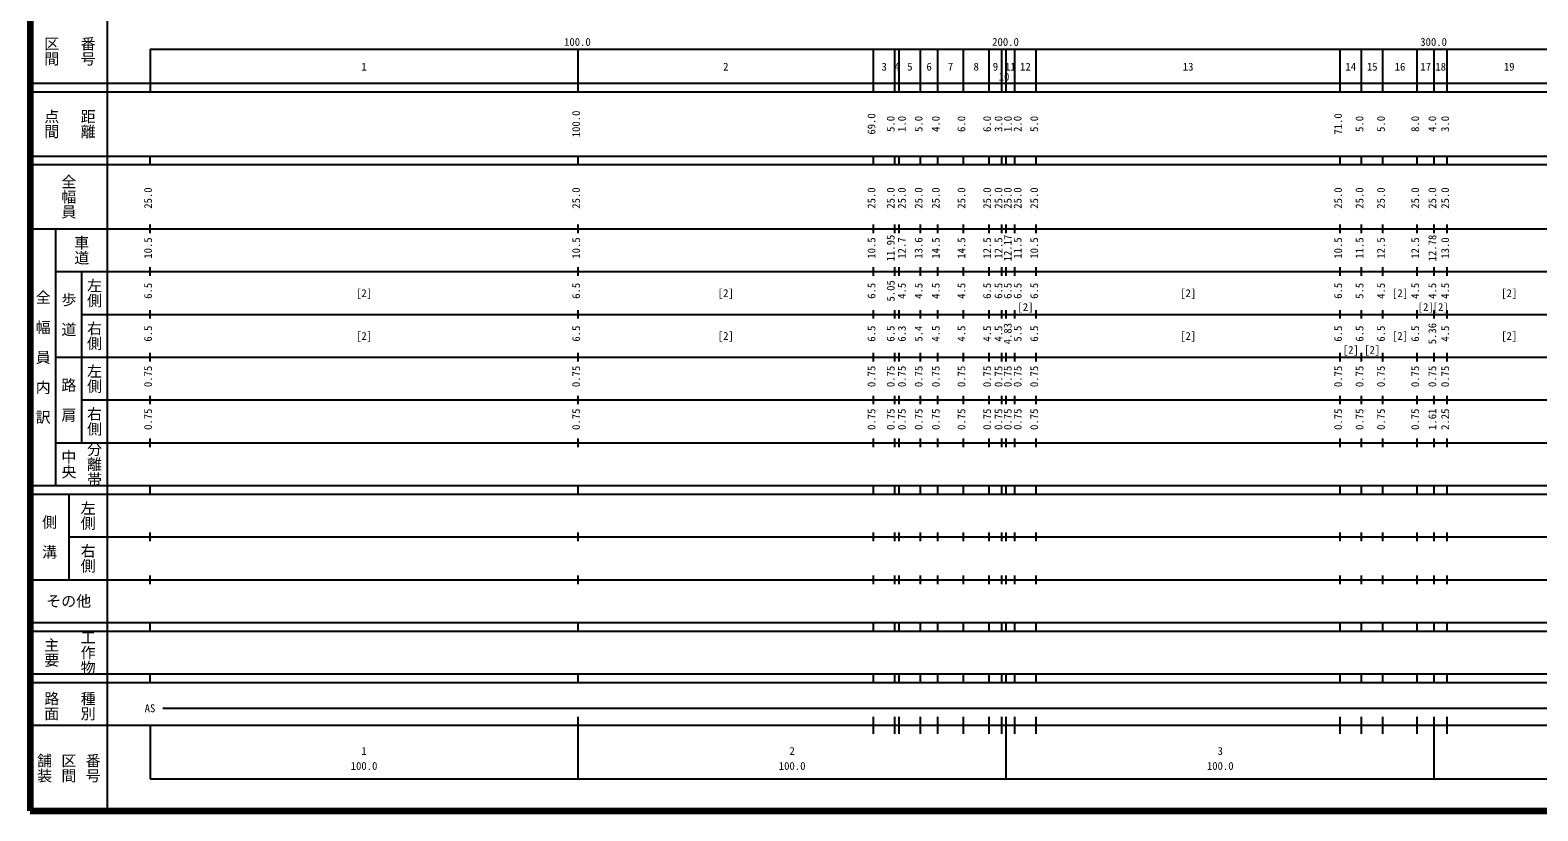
# Model space of a CAD drawing. Units: millimetres on the paper, enlarged 1000 times. Extents: x 40000 to 2497683, y 20000 to 1480199.
# Drawn here: x 40000 to 392194, y 20000 to 202409 of the extents above; entities that cross this region are included whole.
import ezdxf
from ezdxf.enums import TextEntityAlignment as Align

# ---------------------------------------------------------------- set-up
doc = ezdxf.new("R2010")
doc.units = ezdxf.units.MM
doc.header["$LTSCALE"] = 1000
doc.layers.add('M-TTL', color=2, linetype='Continuous', lineweight=140)
doc.layers.add('M-TTL-BAND', color=7, linetype='Continuous', lineweight=25)
doc.styles.add('@ＭＳ ゴシック', font='')
doc.styles.add('ＭＳ ゴシック', font='')
doc.styles.get('@ＭＳ ゴシック').set_extended_font_data('@MS Gothic')
doc.styles.get('ＭＳ ゴシック').set_extended_font_data('MS Gothic')

msp = doc.modelspace()

# ---------------------------------------------------------------- linework, layer by layer
at = {"layer": 'M-TTL'}
for p, q in [((40000, 380000), (40000, 20000)), ((40000, 20000), (680000, 20000))]:
    msp.add_line(p, q, dxfattribs=at)
at = {"layer": 'M-TTL-BAND'}
for p, q in [((58000, 370000), (58000, 20000)), ((68000, 198000), (579000, 198000)), ((68000, 198000), (68000, 188000)), ((168000, 188000), (168000, 198000)), ((237000, 188000), (237000, 198000)), ((242000, 188000), (242000, 198000)), ((243000, 188000), (243000, 198000)), ((248000, 188000), (248000, 198000)), ((252000, 188000), (252000, 198000)), ((258000, 188000), (258000, 198000)), ((264000, 188000), (264000, 198000)), ((267000, 188000), (267000, 198000)), ((268000, 188000), (268000, 198000)), ((270000, 188000), (270000, 198000)), ((275000, 188000), (275000, 198000)), ((346000, 188000), (346000, 198000)), ((351000, 188000), (351000, 198000)), ((356000, 188000), (356000, 198000)), ((364000, 188000), (364000, 198000)), ((368000, 188000), (368000, 198000)), ((371000, 188000), (371000, 198000)), ((40000, 190000), (579000, 190000)), ((40000, 188000), (579000, 188000)), ((40000, 173000), (579000, 173000)), ((68000, 171000), (68000, 173000)), ((168000, 171000), (168000, 173000)), ((237000, 171000), (237000, 173000)), ((242000, 171000), (242000, 173000)), ((243000, 171000), (243000, 173000)), ((248000, 171000), (248000, 173000)), ((252000, 171000), (252000, 173000)), ((258000, 171000), (258000, 173000)), ((264000, 171000), (264000, 173000)), ((267000, 171000), (267000, 173000)), ((268000, 171000), (268000, 173000)), ((270000, 171000), (270000, 173000)), ((275000, 171000), (275000, 173000)), ((346000, 171000), (346000, 173000)), ((351000, 171000), (351000, 173000)), ((356000, 171000), (356000, 173000)), ((364000, 171000), (364000, 173000)), ((368000, 171000), (368000, 173000)), ((371000, 171000), (371000, 173000)), ((40000, 171000), (579000, 171000)), ((40000, 156000), (579000, 156000)), ((46000, 96000), (46000, 156000)), ((68000, 155000), (68000, 157000)), ((168000, 155000), (168000, 157000)), ((237000, 155000), (237000, 157000)), ((242000, 155000), (242000, 157000)), ((243000, 155000), (243000, 157000)), ((248000, 155000), (248000, 157000)), ((252000, 155000), (252000, 157000)), ((258000, 155000), (258000, 157000)), ((264000, 155000), (264000, 157000)), ((267000, 155000), (267000, 157000)), ((268000, 155000), (268000, 157000)), ((270000, 155000), (270000, 157000)), ((275000, 155000), (275000, 157000)), ((346000, 155000), (346000, 157000)), ((351000, 155000), (351000, 157000)), ((356000, 155000), (356000, 157000)), ((364000, 155000), (364000, 157000)), ((368000, 155000), (368000, 157000)), ((371000, 155000), (371000, 157000)), ((46000, 146000), (579000, 146000)), ((52000, 146000), (52000, 106000)), ((68000, 145000), (68000, 147000)), ((168000, 145000), (168000, 147000)), ((237000, 145000), (237000, 147000)), ((242000, 145000), (242000, 147000)), ((243000, 145000), (243000, 147000)), ((248000, 145000), (248000, 147000)), ((252000, 145000), (252000, 147000)), ((258000, 145000), (258000, 147000)), ((264000, 145000), (264000, 147000)), ((267000, 145000), (267000, 147000)), ((268000, 145000), (268000, 147000)), ((270000, 145000), (270000, 147000)), ((275000, 145000), (275000, 147000)), ((346000, 145000), (346000, 147000)), ((351000, 145000), (351000, 147000)), ((356000, 145000), (356000, 147000)), ((364000, 145000), (364000, 147000)), ((368000, 145000), (368000, 147000)), ((371000, 145000), (371000, 147000)), ((52000, 136000), (579000, 136000)), ((68000, 135000), (68000, 137000)), ((168000, 135000), (168000, 137000)), ((237000, 135000), (237000, 137000)), ((242000, 135000), (242000, 137000)), ((243000, 135000), (243000, 137000)), ((248000, 135000), (248000, 137000)), ((252000, 135000), (252000, 137000)), ((258000, 135000), (258000, 137000)), ((264000, 135000), (264000, 137000)), ((267000, 135000), (267000, 137000)), ((268000, 135000), (268000, 137000)), ((270000, 135000), (270000, 137000)), ((275000, 135000), (275000, 137000)), ((346000, 135000), (346000, 137000)), ((351000, 135000), (351000, 137000)), ((356000, 135000), (356000, 137000)), ((364000, 135000), (364000, 137000)), ((368000, 135000), (368000, 137000)), ((371000, 135000), (371000, 137000)), ((68000, 125000), (68000, 127000)), ((168000, 125000), (168000, 127000)), ((237000, 125000), (237000, 127000)), ((242000, 125000), (242000, 127000)), ((243000, 125000), (243000, 127000)), ((248000, 125000), (248000, 127000)), ((252000, 125000), (252000, 127000)), ((258000, 125000), (258000, 127000)), ((264000, 125000), (264000, 127000)), ((267000, 125000), (267000, 127000)), ((268000, 125000), (268000, 127000)), ((270000, 125000), (270000, 127000)), ((275000, 125000), (275000, 127000)), ((346000, 125000), (346000, 127000)), ((351000, 125000), (351000, 127000)), ((356000, 125000), (356000, 127000)), ((364000, 125000), (364000, 127000)), ((368000, 125000), (368000, 127000)), ((371000, 125000), (371000, 127000)), ((46000, 126000), (579000, 126000)), ((68000, 115000), (68000, 117000)), ((168000, 115000), (168000, 117000)), ((237000, 115000), (237000, 117000)), ((242000, 115000), (242000, 117000)), ((243000, 115000), (243000, 117000)), ((248000, 115000), (248000, 117000)), ((252000, 115000), (252000, 117000)), ((258000, 115000), (258000, 117000)), ((264000, 115000), (264000, 117000)), ((267000, 115000), (267000, 117000)), ((268000, 115000), (268000, 117000)), ((270000, 115000), (270000, 117000)), ((275000, 115000), (275000, 117000)), ((346000, 115000), (346000, 117000)), ((351000, 115000), (351000, 117000)), ((356000, 115000), (356000, 117000)), ((364000, 115000), (364000, 117000)), ((368000, 115000), (368000, 117000)), ((371000, 115000), (371000, 117000)), ((52000, 116000), (579000, 116000)), ((46000, 106000), (579000, 106000)), ((68000, 105000), (68000, 107000)), ((168000, 105000), (168000, 107000)), ((237000, 105000), (237000, 107000)), ((242000, 105000), (242000, 107000)), ((243000, 105000), (243000, 107000)), ((248000, 105000), (248000, 107000)), ((252000, 105000), (252000, 107000)), ((258000, 105000), (258000, 107000)), ((264000, 105000), (264000, 107000)), ((267000, 105000), (267000, 107000)), ((268000, 105000), (268000, 107000)), ((270000, 105000), (270000, 107000)), ((275000, 105000), (275000, 107000)), ((346000, 105000), (346000, 107000)), ((351000, 105000), (351000, 107000)), ((356000, 105000), (356000, 107000)), ((364000, 105000), (364000, 107000)), ((368000, 105000), (368000, 107000)), ((371000, 105000), (371000, 107000)), ((40000, 96000), (579000, 96000)), ((68000, 94000), (68000, 96000)), ((168000, 94000), (168000, 96000)), ((237000, 94000), (237000, 96000)), ((242000, 94000), (242000, 96000)), ((243000, 94000), (243000, 96000)), ((248000, 94000), (248000, 96000)), ((252000, 94000), (252000, 96000)), ((258000, 94000), (258000, 96000)), ((264000, 94000), (264000, 96000)), ((267000, 94000), (267000, 96000)), ((268000, 94000), (268000, 96000)), ((270000, 94000), (270000, 96000)), ((275000, 94000), (275000, 96000)), ((346000, 94000), (346000, 96000)), ((351000, 94000), (351000, 96000)), ((356000, 94000), (356000, 96000)), ((364000, 94000), (364000, 96000)), ((368000, 94000), (368000, 96000)), ((371000, 94000), (371000, 96000)), ((40000, 94000), (579000, 94000)), ((49000, 94000), (49000, 74000)), ((68000, 83000), (68000, 85000)), ((168000, 83000), (168000, 85000)), ((237000, 83000), (237000, 85000)), ((242000, 83000), (242000, 85000)), ((243000, 83000), (243000, 85000)), ((248000, 83000), (248000, 85000)), ((252000, 83000), (252000, 85000)), ((258000, 83000), (258000, 85000)), ((264000, 83000), (264000, 85000)), ((267000, 83000), (267000, 85000)), ((268000, 83000), (268000, 85000)), ((270000, 83000), (270000, 85000)), ((275000, 83000), (275000, 85000)), ((346000, 83000), (346000, 85000)), ((351000, 83000), (351000, 85000)), ((356000, 83000), (356000, 85000)), ((364000, 83000), (364000, 85000)), ((368000, 83000), (368000, 85000)), ((371000, 83000), (371000, 85000)), ((49000, 84000), (579000, 84000)), ((40000, 74000), (579000, 74000)), ((68000, 73000), (68000, 75000)), ((168000, 73000), (168000, 75000)), ((237000, 73000), (237000, 75000)), ((242000, 73000), (242000, 75000)), ((243000, 73000), (243000, 75000)), ((248000, 73000), (248000, 75000)), ((252000, 73000), (252000, 75000)), ((258000, 73000), (258000, 75000)), ((264000, 73000), (264000, 75000)), ((267000, 73000), (267000, 75000)), ((268000, 73000), (268000, 75000)), ((270000, 73000), (270000, 75000)), ((275000, 73000), (275000, 75000)), ((346000, 73000), (346000, 75000)), ((351000, 73000), (351000, 75000)), ((356000, 73000), (356000, 75000)), ((364000, 73000), (364000, 75000)), ((368000, 73000), (368000, 75000)), ((371000, 73000), (371000, 75000)), ((40000, 64000), (579000, 64000)), ((68000, 62000), (68000, 64000)), ((168000, 62000), (168000, 64000)), ((237000, 62000), (237000, 64000)), ((242000, 62000), (242000, 64000)), ((243000, 62000), (243000, 64000)), ((248000, 62000), (248000, 64000)), ((252000, 62000), (252000, 64000)), ((258000, 62000), (258000, 64000)), ((264000, 62000), (264000, 64000)), ((267000, 62000), (267000, 64000)), ((268000, 62000), (268000, 64000)), ((270000, 62000), (270000, 64000)), ((275000, 62000), (275000, 64000)), ((346000, 62000), (346000, 64000)), ((351000, 62000), (351000, 64000)), ((356000, 62000), (356000, 64000)), ((364000, 62000), (364000, 64000)), ((368000, 62000), (368000, 64000)), ((371000, 62000), (371000, 64000)), ((40000, 62000), (579000, 62000)), ((40000, 52000), (579000, 52000)), ((40000, 50000), (579000, 50000)), ((68000, 50000), (68000, 52000)), ((168000, 50000), (168000, 52000)), ((237000, 50000), (237000, 52000)), ((242000, 50000), (242000, 52000)), ((243000, 50000), (243000, 52000)), ((248000, 50000), (248000, 52000)), ((252000, 50000), (252000, 52000)), ((258000, 50000), (258000, 52000)), ((264000, 50000), (264000, 52000)), ((267000, 50000), (267000, 52000)), ((268000, 50000), (268000, 52000)), ((270000, 50000), (270000, 52000)), ((275000, 50000), (275000, 52000)), ((346000, 50000), (346000, 52000)), ((351000, 50000), (351000, 52000)), ((356000, 50000), (356000, 52000)), ((364000, 50000), (364000, 52000)), ((368000, 50000), (368000, 52000)), ((371000, 50000), (371000, 52000)), ((71000, 44000), (556000, 44000)), ((40000, 40000), (579000, 40000)), ((68000, 40000), (68000, 27500)), ((168000, 27500), (168000, 42000)), ((237000, 38000), (237000, 42000)), ((242000, 38000), (242000, 42000)), ((243000, 38000), (243000, 42000)), ((248000, 38000), (248000, 42000)), ((252000, 38000), (252000, 42000)), ((258000, 38000), (258000, 42000)), ((264000, 38000), (264000, 42000)), ((267000, 38000), (267000, 42000)), ((268000, 27500), (268000, 42000)), ((270000, 38000), (270000, 42000)), ((275000, 38000), (275000, 42000)), ((346000, 38000), (346000, 42000)), ((351000, 38000), (351000, 42000)), ((356000, 38000), (356000, 42000)), ((364000, 38000), (364000, 42000)), ((368000, 27500), (368000, 42000)), ((371000, 38000), (371000, 42000)), ((68000, 27500), (579000, 27500))]:
    msp.add_line(p, q, dxfattribs=at)

# ---------------------------------------------------------------- texts
at = {"layer": 'M-TTL-BAND', "style": '@ＭＳ ゴシック'}
for s, p in [('番号', (53500, 197500)), ('区間', (45000, 197500)), ('点間', (45000, 180500)), ('距離', (53500, 180500)), ('全幅員', (49000, 163500)), ('車道', (52000, 151000)), ('全\u3000幅\u3000員\u3000内\u3000訳', (43000, 126000)), ('歩\u3000道', (49000, 136000)), ('左側', (55000, 141000)), ('右側', (55000, 131000)), ('左側', (55000, 121000)), ('路\u3000肩', (49000, 116000)), ('右側', (55000, 111000)), ('分離帯', (55000, 101000)), ('中央', (49000, 101000)), ('左側', (53500, 89000)), ('側\u3000溝', (44500, 84000)), ('右側', (53500, 79000)), ('主要', (45000, 57000)), ('工作物', (53500, 57000)), ('路面', (45000, 44500)), ('種別', (53500, 44500)), ('舗装', (43333, 30000)), ('区間', (49000, 30000)), ('番号', (54667, 30000))]:
    msp.add_text(s, height=2566, rotation=270, dxfattribs=at).set_placement(p, align=Align.MIDDLE_CENTER)
at = {"layer": 'M-TTL-BAND', "style": 'ＭＳ ゴシック'}
for s, p in [('100.0', (167844, 198195)), ('200.0', (267844, 198195)), ('300.0', (367844, 198195)), ('1', (118000, 192405)), ('2', (202500, 192405)), ('3', (239500, 192405)), ('4', (242500, 192405)), ('5', (245500, 192405)), ('6', (250000, 192405)), ('7', (255000, 192405)), ('8', (261000, 192405)), ('9', (265500, 192405)), ('11', (269000, 192405)), ('12', (272500, 192405)), ('13', (310500, 192405)), ('14', (348500, 192405)), ('15', (353500, 192405)), ('16', (360000, 192405)), ('17', (366000, 192405)), ('18', (369500, 192405)), ('19', (385500, 192405)), ('10', (267500, 190066)), ('[2]', (118000, 139500)), ('[2]', (202500, 139500)), ('[2]', (310500, 139500)), ('[2]', (360000, 139500)), ('[2]', (385500, 139500)), ('[2]', (272500, 136243)), ('[2]', (366000, 136243)), ('[2]', (369500, 136243)), ('[2]', (118000, 129500)), ('[2]', (202500, 129500)), ('[2]', (310500, 129500)), ('[2]', (360000, 129500)), ('[2]', (385500, 129500)), ('[2]', (348500, 126243)), ('[2]', (353500, 126243)), ('AS', (68000, 42500)), ('1', (118000, 32523)), ('2', (218000, 32523)), ('3', (318000, 32523)), ('100.0', (118000, 29033)), ('100.0', (218000, 29033)), ('100.0', (318000, 29033))]:
    msp.add_text(s, height=1833, dxfattribs=at).set_placement(p, align=Align.BOTTOM_CENTER)
for s, p in [('100.0', (169000, 180500)), ('69.0', (238000, 180500)), ('5.0', (242477, 180500)), ('1.0', (245089, 180500)), ('5.0', (249000, 180500)), ('4.0', (253000, 180500)), ('6.0', (259000, 180500)), ('6.0', (265000, 180500)), ('3.0', (267658, 180500)), ('1.0', (269856, 180500)), ('2.0', (272128, 180500)), ('5.0', (276000, 180500)), ('71.0', (347000, 180500)), ('5.0', (352000, 180500)), ('5.0', (357000, 180500)), ('8.0', (365000, 180500)), ('4.0', (369000, 180500)), ('3.0', (372000, 180500)), ('25.0', (69000, 163174)), ('25.0', (169000, 163174)), ('25.0', (238000, 163174)), ('25.0', (242477, 163174)), ('25.0', (245089, 163174)), ('25.0', (249000, 163174)), ('25.0', (253000, 163174)), ('25.0', (259000, 163174)), ('25.0', (265000, 163174)), ('25.0', (267658, 163174)), ('25.0', (269817, 163174)), ('25.0', (272128, 163174)), ('25.0', (276000, 163174)), ('25.0', (347000, 163174)), ('25.0', (352000, 163174)), ('25.0', (357000, 163174)), ('25.0', (365000, 163174)), ('25.0', (369000, 163174)), ('25.0', (372000, 163174)), ('10.5', (69000, 151500)), ('10.5', (169000, 151500)), ('10.5', (238000, 151500)), ('11.95', (242477, 151500)), ('12.7', (245089, 151500)), ('13.6', (249000, 151500)), ('14.5', (253000, 151500)), ('14.5', (259000, 151500)), ('12.5', (265000, 151500)), ('12.5', (267658, 151500)), ('12.17', (269817, 151500)), ('11.5', (272128, 151500)), ('10.5', (276000, 151500)), ('10.5', (347000, 151500)), ('11.5', (352000, 151500)), ('12.5', (357000, 151500)), ('12.5', (365000, 151500)), ('12.78', (369000, 151500)), ('13.0', (372000, 151500)), ('6.5', (69000, 141500)), ('6.5', (169000, 141500)), ('6.5', (238000, 141500)), ('5.05', (242477, 141500)), ('4.5', (245089, 141500)), ('4.5', (249000, 141500)), ('4.5', (253000, 141500)), ('4.5', (259000, 141500)), ('6.5', (265000, 141500)), ('6.5', (267658, 141500)), ('6.5', (269817, 141500)), ('6.5', (272128, 141500)), ('6.5', (276000, 141500)), ('6.5', (347000, 141500)), ('5.5', (352000, 141500)), ('4.5', (357000, 141500)), ('4.5', (365000, 141500)), ('4.5', (369000, 141500)), ('4.5', (372000, 141500)), ('4.83', (269817, 131500)), ('5.36', (369000, 131500)), ('6.5', (69000, 131500)), ('6.5', (169000, 131500)), ('6.5', (238000, 131500)), ('6.5', (242477, 131500)), ('6.3', (245089, 131500)), ('5.4', (249000, 131500)), ('4.5', (253000, 131500)), ('4.5', (259000, 131500)), ('4.5', (265000, 131500)), ('4.5', (267658, 131500)), ('5.5', (272128, 131500)), ('6.5', (276000, 131500)), ('6.5', (347000, 131500)), ('6.5', (352000, 131500)), ('6.5', (357000, 131500)), ('6.5', (365000, 131500)), ('4.5', (372000, 131500)), ('0.75', (69000, 121500)), ('0.75', (169000, 121500)), ('0.75', (238000, 121500)), ('0.75', (242477, 121500)), ('0.75', (245089, 121500)), ('0.75', (249000, 121500)), ('0.75', (253000, 121500)), ('0.75', (259000, 121500)), ('0.75', (265000, 121500)), ('0.75', (267658, 121500)), ('0.75', (269817, 121500)), ('0.75', (272128, 121500)), ('0.75', (276000, 121500)), ('0.75', (347000, 121500)), ('0.75', (352000, 121500)), ('0.75', (357000, 121500)), ('0.75', (365000, 121500)), ('0.75', (369000, 121500)), ('0.75', (372000, 121500)), ('0.75', (69000, 111500)), ('0.75', (169000, 111500)), ('0.75', (238000, 111500)), ('0.75', (242477, 111500)), ('0.75', (245089, 111500)), ('0.75', (249000, 111500)), ('0.75', (253000, 111500)), ('0.75', (259000, 111500)), ('0.75', (265000, 111500)), ('0.75', (267658, 111500)), ('0.75', (269817, 111500)), ('0.75', (272128, 111500)), ('0.75', (276000, 111500)), ('0.75', (347000, 111500)), ('0.75', (352000, 111500)), ('0.75', (357000, 111500)), ('0.75', (365000, 111500)), ('1.61', (369000, 111500)), ('2.25', (372000, 111500))]:
    msp.add_text(s, height=1833, rotation=90, dxfattribs=at).set_placement(p, align=Align.BOTTOM_CENTER)
msp.add_text('その他', height=2566, dxfattribs=at).set_placement((49000, 69000), align=Align.MIDDLE_CENTER)

doc.saveas('drawing.dxf')
